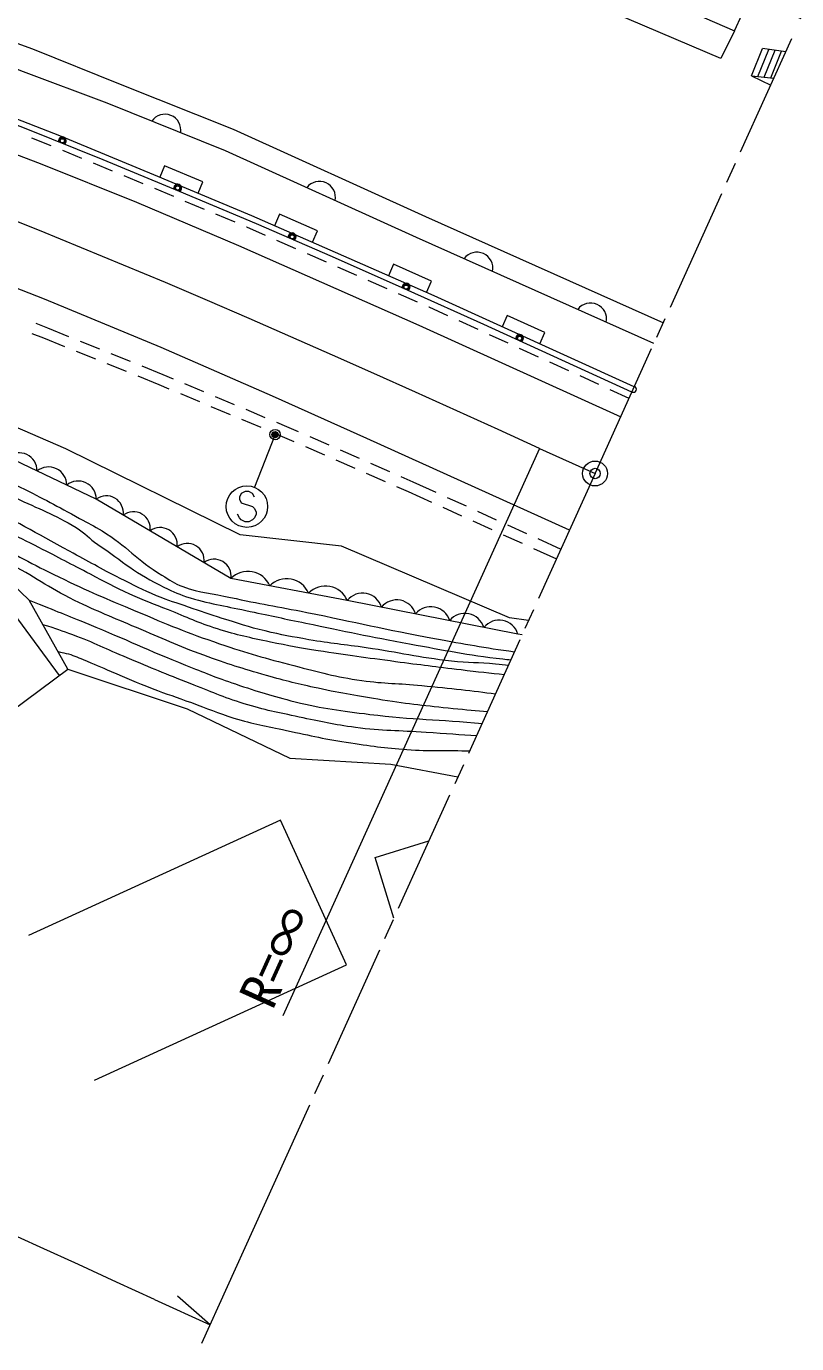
# Model space of a CAD drawing. Units: millimetres at full size, sheet at 1:1000; details may follow other scales. Extents: x 40000 to 680000, y 20000 to 380000.
# Drawn here: x 333084 to 370210, y 237058 to 300500 of the extents above; entities that cross this region are included whole.
import ezdxf
from ezdxf.enums import TextEntityAlignment as Align

# ---------------------------------------------------------------- set-up
doc = ezdxf.new("R2010")
doc.units = ezdxf.units.MM
doc.header["$LTSCALE"] = 1000
doc.header["$PDMODE"] = 32
doc.header["$PDSIZE"] = 500
doc.linetypes.add('CHAIN', pattern=[18.5, 12, -1.5, 3.5, -1.5])
for name, color, linetype, lineweight in [('M-BGD', 7, 'Continuous', 13), ('M-BMK', 2, 'Continuous', 13), ('M-BMK-SRVR', 3, 'Continuous', 13), ('M-STR-HTXT', 7, 'Continuous', 13), ('M-STR-STRC', 7, 'Continuous', 13)]:
    doc.layers.add(name, color=color, linetype=linetype, lineweight=lineweight)
doc.styles.add('ＭＳ ゴシック', font='')
doc.styles.get('ＭＳ ゴシック').set_extended_font_data('MS Gothic')

msp = doc.modelspace()

# ---------------------------------------------------------------- linework, layer by layer
at = {"layer": 'M-BGD'}
for p, q in [((368026, 298112), (368556, 299434)), ((368336, 298081), (368862, 299392)), ((369692, 299279), (368556, 299434)), ((368647, 298050), (369169, 299350)), ((368958, 298019), (369475, 299309)), ((368026, 298112), (369115, 298003)), ((368026, 298112), (368959, 297660)), ((334278, 294750), (333346, 295110)), ((335759, 294142), (334835, 294525)), ((337237, 293530), (336313, 293912)), ((339748, 293787), (339516, 293234)), ((341593, 293015), (339748, 293787)), ((338715, 292917), (337791, 293300)), ((340191, 292301), (339269, 292687)), ((341362, 292462), (341593, 293015)), ((341668, 291684), (340745, 292069)), ((343144, 291066), (342221, 291452)), ((345285, 291450), (345044, 290900)), ((347117, 290648), (345285, 291450)), ((343714, 290828), (343697, 290835)), ((344613, 290434), (343714, 290828)), ((346876, 290098), (347117, 290648)), ((346079, 289792), (345163, 290193)), ((347545, 289150), (346629, 289551)), ((349009, 288506), (348094, 288909)), ((350780, 289039), (350538, 288489)), ((352611, 288233), (350780, 289039)), ((350474, 287862), (349559, 288265)), ((352369, 287684), (352611, 288233)), ((351938, 287218), (351023, 287621)), ((352495, 286973), (352488, 286976)), ((353398, 286562), (352495, 286973)), ((333540, 286199), (334105, 285981)), ((354854, 285899), (353944, 286313)), ((356260, 286577), (356012, 286031)), ((358080, 285749), (356260, 286577)), ((333354, 285714), (333914, 285498)), ((333914, 285498), (334928, 285088)), ((334105, 285981), (335122, 285570)), ((356310, 285236), (355400, 285650)), ((357832, 285203), (358080, 285749)), ((335484, 284863), (336411, 284489)), ((335679, 285346), (336606, 284971)), ((357766, 284573), (356856, 284988)), ((336967, 284264), (337895, 283889)), ((337162, 284746), (338089, 284372)), ((359223, 283910), (358312, 284325)), ((338451, 283665), (339465, 283255)), ((338646, 284147), (339663, 283736)), ((339663, 283736), (340155, 283529)), ((360679, 283247), (359769, 283662)), ((339465, 283255), (339953, 283050)), ((340708, 283297), (341630, 282909)), ((362135, 282584), (361225, 282999)), ((340506, 282817), (341428, 282430)), ((342183, 282677), (343105, 282289)), ((341981, 282197), (342903, 281810)), ((343658, 282056), (344579, 281669)), ((343456, 281577), (344378, 281190)), ((345133, 281436), (345624, 281230)), ((345624, 281230), (346190, 280982)), ((344931, 280957), (345419, 280752)), ((345419, 280752), (345982, 280506)), ((346740, 280742), (347656, 280341)), ((346531, 280265), (347447, 279864)), ((348205, 280100), (349122, 279699)), ((347997, 279624), (348913, 279223)), ((349671, 279459), (350587, 279058)), ((349463, 278982), (350379, 278582)), ((351137, 278817), (351703, 278570)), ((351703, 278570), (352817, 278064)), ((350929, 278341), (351491, 278095)), ((351491, 278095), (352604, 277590)), ((353151, 277342), (354061, 276928)), ((353364, 277816), (354274, 277403)), ((354608, 276680), (355518, 276267)), ((354821, 277155), (355731, 276741)), ((356065, 276019), (356975, 275606)), ((356278, 276493), (357188, 276080)), ((357521, 275358), (358635, 274852)), ((357735, 275832), (358849, 275326)), ((334689, 269241), (330797, 274491)), ((324312, 261550), (335090, 269539)), ((345328, 262270), (333186, 256722))]:
    msp.add_line(p, q, dxfattribs=at)
for points in [[(272446, 326226), (276220, 325359), (281492, 325019), (286655, 324537), (293361, 323784), (300372, 322786), (310218, 321102), (317941, 319488), (323512, 317635), (334213, 314155), (344356, 310170), (357949, 304313), (367218, 300281)], [(367218, 300281), (366560, 298959), (354062, 304286), (348670, 306731), (339366, 310663), (334289, 312623), (328340, 314616), (317737, 318088), (305978, 320435), (297701, 321831), (285792, 323283), (275873, 324071), (271534, 325383)], [(262686, 312518), (263295, 311712), (264024, 311037), (264939, 310547), (264991, 311336), (269676, 311663), (274492, 311873), (277319, 311854), (285863, 311245), (292572, 310528), (297191, 309877), (302540, 308951), (305554, 308379), (309809, 307221), (314585, 305859), (321179, 303755), (326714, 301847), (333389, 299414), (337600, 297722), (343060, 295551), (352327, 291346), (363784, 286226)], [(363333, 285231), (351881, 290337), (342680, 294505), (336976, 296805), (332943, 298306), (326405, 300862), (320856, 302789), (314287, 304840), (309568, 306253), (305358, 307410), (302300, 307987), (296974, 308892), (292306, 309600), (285660, 310268), (277275, 310855), (274430, 310966), (269632, 310679), (264939, 310547)], [(362382, 283131), (352740, 287521), (347978, 289615), (343950, 291380), (339226, 293355), (334693, 295233), (329313, 297309), (323993, 299224), (319535, 300673), (314759, 302143), (310255, 303366), (306150, 304361), (304065, 304845)], [(367218, 300281), (367950, 301904), (370417, 300881)], [(356978, 271191), (356777, 271231), (348554, 272856), (342947, 273911), (336455, 277725), (322206, 284527), (315657, 288615), (305211, 292660)], [(357289, 271880), (356365, 272010), (348273, 275471), (343397, 276008), (334981, 280145), (329123, 282687), (322850, 285239), (315980, 290282), (311806, 291410)], [(335090, 269539), (333217, 272863), (331126, 274862), (324431, 267306), (319636, 263889)], [(335090, 269539), (340837, 267633), (345790, 265249), (350649, 264966), (353882, 264353)], [(336372, 249747), (348515, 255295), (345328, 262270)], [(350802, 257549), (349900, 260476), (352488, 261274)]]:
    msp.add_lwpolyline(points, dxfattribs=at)
for centre, radius, start, end in [((339765, 295498), 769, 350.71314, 145.35238), ((347211, 292267), 769, 348.31232, 142.95155), ((354798, 288852), 769, 348.65293, 143.29216), ((360278, 286409), 769, 348.65293, 143.29216), ((332732, 279089), 873, 359.78599, 129.17785), ((334157, 278409), 873, 359.78599, 129.17785), ((335582, 277729), 873, 359.78599, 129.17785), ((336943, 277071), 817, 352.39909, 126.73584), ((338242, 276308), 817, 352.39909, 126.73584), ((339541, 275545), 817, 352.39909, 126.73584), ((340839, 274782), 817, 352.39909, 126.73584), ((342138, 274019), 817, 352.39909, 126.73584), ((343761, 273093), 1154, 23.86614, 134.81914), ((345630, 272741), 1154, 23.86614, 134.81914), ((347499, 272389), 1154, 23.86614, 134.81914), ((349288, 272250), 952, 17.1843, 140.45423), ((350933, 271925), 952, 17.1843, 140.45423), ((352577, 271600), 952, 17.1843, 140.45423), ((354222, 271275), 952, 17.1843, 140.45423), ((355867, 270950), 952, 17.1843, 140.45423)]:
    msp.add_arc(centre, radius, start, end, dxfattribs=at)
for points, knots in [([(303757, 291442), (304843, 290821), (305115, 290666), (305985, 290168), (307410, 289352), (308203, 288884), (309634, 288077), (310267, 287720), (310589, 287452), (311258, 287170), (312167, 286786), (312693, 286609), (313632, 286309), (314141, 286147), (314432, 286079), (314943, 285926), (315853, 285653), (316374, 285533), (317261, 285194), (317642, 285049), (317815, 284882), (318182, 284706), (319056, 284287), (319577, 284122), (320458, 283717), (322177, 282926), (323121, 282443), (324823, 281618), (326077, 281012), (326775, 280664), (328024, 280049), (329796, 279176), (330784, 278678), (332554, 277803), (333700, 277236), (334400, 277025), (335490, 276358), (335927, 276091), (336100, 275839), (336522, 275551), (337749, 274716), (338375, 274128), (339717, 273493), (340198, 273265), (340467, 273126), (340978, 272977), (342093, 272652), (342743, 272569), (343877, 272325), (344921, 272100), (345506, 271974), (346551, 271760), (348502, 271360), (349591, 271117), (351550, 270762), (353300, 270445), (354278, 270242), (356045, 270033), (356183, 270016), (356311, 270002), (356434, 269990)], [0, 0, 0, 0, 1, 1, 1, 2, 2, 2, 3, 3, 3, 4, 4, 4, 5, 5, 5, 6, 6, 6, 7, 7, 7, 8, 8, 8, 9, 9, 9, 10, 10, 10, 11, 11, 11, 12, 12, 12, 13, 13, 13, 14, 14, 14, 15, 15, 15, 16, 16, 16, 17, 17, 17, 18, 18, 18, 19, 19, 19, 20, 20, 20, 20]), ([(304864, 291745), (306455, 290736), (306861, 290482), (308131, 289656), (308998, 289092), (309424, 288673), (310345, 288202), (310782, 287979), (311049, 287902), (311508, 287728), (312813, 287235), (313551, 286979), (314866, 286515), (315881, 286157), (316475, 286023), (317470, 285612), (318257, 285288), (318650, 285003), (319414, 284627), (321600, 283553), (322835, 282973), (325030, 281918), (326268, 281323), (326955, 280974), (328201, 280397), (329988, 279568), (331025, 279181), (332791, 278308), (333924, 277749), (334542, 277402), (335654, 276801), (336080, 276571), (336322, 276447), (336737, 276196), (337933, 275473), (338417, 274788), (339616, 274070), (340001, 273839), (340203, 273672), (340624, 273520), (341493, 273206), (342028, 273189), (342931, 272993), (344356, 272684), (345165, 272561), (346595, 272276), (349006, 271795), (350344, 271464), (352762, 271021), (354265, 270746), (355117, 270583), (356611, 270380)], [0, 0, 0, 0, 1, 1, 1, 2, 2, 2, 3, 3, 3, 4, 4, 4, 5, 5, 5, 6, 6, 6, 7, 7, 7, 8, 8, 8, 9, 9, 9, 10, 10, 10, 11, 11, 11, 12, 12, 12, 13, 13, 13, 14, 14, 14, 15, 15, 15, 16, 16, 16, 17, 17, 17, 17]), ([(356311, 269719), (356126, 269741), (355928, 269763), (355699, 269785), (354871, 269864), (354401, 269841), (353575, 269930), (351960, 270106), (351073, 270334), (349466, 270571), (348389, 270730), (347778, 270774), (346705, 270960), (345877, 271103), (345412, 271186), (344594, 271381), (343772, 271576), (343323, 271734), (342516, 271988), (341881, 272187), (341530, 272314), (340902, 272532), (340300, 272741), (339953, 272833), (339365, 273079), (338663, 273373), (338281, 273565), (337603, 273911), (336640, 274404), (336114, 274707), (335163, 275223), (333483, 276136), (332556, 276672), (330872, 277576), (329619, 278247), (328922, 278632), (327655, 279276), (326073, 280082), (325186, 280533), (323573, 281276), (321395, 282279), (320146, 282776), (317949, 283736), (316888, 284199), (316302, 284480), (315232, 284922), (314546, 285205), (314146, 285325), (313460, 285607), (312361, 286057), (311751, 286324), (310678, 286833), (309545, 287369), (308917, 287684), (307810, 288272), (306864, 288774), (306369, 289120), (305414, 289603), (304738, 289944), (304335, 290083), (303644, 290390), (303089, 290637), (302916, 290714), (302224, 291022)], [0, 0, 0, 0, 1, 1, 1, 2, 2, 2, 3, 3, 3, 4, 4, 4, 5, 5, 5, 6, 6, 6, 7, 7, 7, 8, 8, 8, 9, 9, 9, 10, 10, 10, 11, 11, 11, 12, 12, 12, 13, 13, 13, 14, 14, 14, 15, 15, 15, 16, 16, 16, 17, 17, 17, 18, 18, 18, 19, 19, 19, 20, 20, 20, 21, 21, 21, 21]), ([(301334, 289161), (302405, 288691), (302686, 288572), (303557, 288208), (304932, 287633), (305731, 287381), (307103, 286800), (308882, 286048), (309864, 285592), (311624, 284797), (313438, 283978), (314436, 283476), (316254, 282663), (317465, 282121), (318152, 281837), (319369, 281307), (320793, 280686), (321588, 280333), (323014, 279717), (324837, 278930), (325901, 278582), (327689, 277717), (329138, 277016), (329883, 276495), (331302, 275735), (332606, 275036), (333326, 274624), (334658, 273981), (336086, 273292), (336904, 272944), (338368, 272335), (339925, 271687), (340795, 271311), (342392, 270766), (343773, 270294), (344565, 270080), (345978, 269713), (347245, 269385), (347954, 269178), (349249, 268996), (350374, 268838), (351017, 268866), (352148, 268756), (353554, 268620), (354589, 268497), (355695, 268357)], [0, 0, 0, 0, 1, 1, 1, 2, 2, 2, 3, 3, 3, 4, 4, 4, 5, 5, 5, 6, 6, 6, 7, 7, 7, 8, 8, 8, 9, 9, 9, 10, 10, 10, 11, 11, 11, 12, 12, 12, 13, 13, 13, 14, 14, 14, 15, 15, 15, 15]), ([(355304, 267494), (354800, 267529), (354265, 267572), (353652, 267636), (352321, 267776), (351574, 267846), (350253, 268055), (349033, 268248), (348349, 268363), (347141, 268621), (346161, 268831), (345616, 268966), (344652, 269240), (343464, 269577), (342802, 269784), (341642, 270210), (340353, 270683), (339653, 271008), (338388, 271543), (337216, 272040), (336552, 272300), (335406, 272855), (334109, 273483), (333475, 274010), (332192, 274666), (331773, 274880), (331542, 275008), (331107, 275188), (329947, 275667), (329272, 275872), (328098, 276317), (327030, 276722), (326439, 276967), (325369, 277367), (324304, 277765), (323962, 277887), (322634, 278361)], [0, 0, 0, 0, 1, 1, 1, 2, 2, 2, 3, 3, 3, 4, 4, 4, 5, 5, 5, 6, 6, 6, 7, 7, 7, 8, 8, 8, 9, 9, 9, 10, 10, 10, 11, 11, 11, 12, 12, 12, 12]), ([(333217, 272863), (334619, 272310), (334978, 272164), (336103, 271705), (337926, 270960), (338916, 270466), (340747, 269741), (341684, 269370), (342204, 269147), (343161, 268829), (344275, 268458), (344901, 268249), (346042, 267972), (347424, 267637), (348221, 267547), (349632, 267366), (351745, 267094), (352948, 267136), (355068, 266922)], [0, 0, 0, 0, 1, 1, 1, 2, 2, 2, 3, 3, 3, 4, 4, 4, 5, 5, 5, 6, 6, 6, 6]), ([(354778, 266331), (354045, 266380), (353285, 266426), (352352, 266494), (351023, 266591), (350269, 266551), (348949, 266730), (347880, 266875), (347288, 267007), (346233, 267235), (345191, 267460), (344598, 267562), (343580, 267878), (342545, 268199), (341991, 268456), (340982, 268848), (339790, 269312), (339129, 269590), (337948, 270081), (336922, 270508), (336373, 270811), (335328, 271191), (334768, 271394), (334577, 271464), (333883, 271681)], [0, 0, 0, 0, 1, 1, 1, 2, 2, 2, 3, 3, 3, 4, 4, 4, 5, 5, 5, 6, 6, 6, 7, 7, 7, 8, 8, 8, 8])]:
    msp.add_open_spline(points, degree=3, knots=knots, dxfattribs=at)
at = {"layer": 'M-BGD', "color": 1}
for points, knots in [([(356108, 269271), (355454, 269345), (354857, 269401), (354034, 269502), (352801, 269653), (352110, 269737), (350878, 269900), (349418, 270094), (348599, 270195), (347145, 270428), (346243, 270572), (345739, 270659), (344845, 270847), (343840, 271059), (343272, 271170), (342294, 271482), (341350, 271782), (340848, 272028), (339928, 272395), (339199, 272685), (338783, 272833), (338069, 273159), (337317, 273502), (336915, 273733), (336179, 274109), (335204, 274607), (334666, 274901), (333692, 275398), (332528, 275992), (331856, 276285), (330703, 276897), (329591, 277487), (329009, 277893), (327901, 278491), (326525, 279234), (325767, 279679), (324345, 280330), (323339, 280792), (322752, 280999), (321722, 281406), (320648, 281830), (320022, 282006), (318960, 282458), (317605, 283035), (316889, 283452), (315557, 284079), (314436, 284607), (313806, 284896), (312681, 285416), (311791, 285827), (311300, 286076), (310399, 286463), (309564, 286822), (309076, 286974), (308239, 287329), (307247, 287750), (306711, 288032), (305723, 288464), (304821, 288859), (304325, 289104), (303401, 289446), (302713, 289701), (302475, 289781), (301620, 290048)], [0, 0, 0, 0, 1, 1, 1, 2, 2, 2, 3, 3, 3, 4, 4, 4, 5, 5, 5, 6, 6, 6, 7, 7, 7, 8, 8, 8, 9, 9, 9, 10, 10, 10, 11, 11, 11, 12, 12, 12, 13, 13, 13, 14, 14, 14, 15, 15, 15, 16, 16, 16, 17, 17, 17, 18, 18, 18, 19, 19, 19, 20, 20, 20, 21, 21, 21, 21]), ([(334613, 270385), (334793, 270356), (334848, 270341), (334996, 270304), (335331, 270221), (335505, 270131), (335825, 270002), (336355, 269789), (336645, 269653), (337172, 269433), (337943, 269109), (338369, 268913), (339149, 268613), (339881, 268331), (340300, 268197), (341038, 267930), (341837, 267641), (342270, 267435), (343082, 267188), (344056, 266892), (344624, 266804), (345619, 266589), (346828, 266329), (347505, 266174), (348728, 265989), (349856, 265818), (350492, 265731), (351630, 265657), (352735, 265585), (353358, 265641), (354464, 265605)], [0, 0, 0, 0, 1, 1, 1, 2, 2, 2, 3, 3, 3, 4, 4, 4, 5, 5, 5, 6, 6, 6, 7, 7, 7, 8, 8, 8, 9, 9, 9, 10, 10, 10, 10])]:
    msp.add_open_spline(points, degree=3, knots=knots, dxfattribs=at)
at = {"layer": 'M-BMK'}
for p, q in [((367507, 294452), (369981, 299918)), ((366847, 292994), (367260, 293905)), ((364125, 286981), (366600, 292447)), ((363466, 285524), (363878, 286435)), ((360496, 278965), (363218, 284977)), ((357822, 280175), (360496, 278965)), ((360496, 278965), (357775, 272952)), ((357527, 272405), (357115, 271494)), ((356867, 270948), (354393, 265482)), ((354146, 264935), (353733, 264024)), ((353486, 263477), (351011, 258011)), ((350764, 257465), (350352, 256554)), ((350104, 256007), (347630, 250541)), ((347382, 249995), (346970, 249084)), ((346723, 248537), (344001, 242524))]:
    msp.add_line(p, q, dxfattribs=at)
at = {"layer": 'M-BMK', "linetype": 'CHAIN'}
msp.add_lwpolyline([(357822, 280175), (355826, 281079), (353829, 281981), (351832, 282880), (349833, 283776), (347832, 284667), (345828, 285552), (343820, 286429), (341809, 287298), (339794, 288157), (337774, 289005), (335749, 289841), (333719, 290663), (331682, 291470)], dxfattribs=at)
at = {"layer": 'M-BMK-SRVR'}
msp.add_circle((360496, 278965), 600, dxfattribs=at)
msp.add_point((360496, 278965), dxfattribs=at)
at = {"layer": 'M-STR-HTXT'}
for p, q in [((345072, 280837), (344080, 278306)), ((357822, 280175), (345450, 252845)), ((344001, 242524), (341526, 237058)), ((339264, 239180), (341939, 237969)), ((341939, 237969), (340364, 239341))]:
    msp.add_line(p, q, dxfattribs=at)
msp.add_lwpolyline([(339264, 239180), (337428, 240022), (335592, 240863), (333754, 241701), (331915, 242535), (330073, 243364), (328228, 244187), (326380, 245001), (324527, 245806), (322670, 246600), (320808, 247383), (318940, 248151), (317067, 248906), (315187, 249643), (313300, 250364), (311405, 251065), (309504, 251746), (307595, 252405), (305677, 253040), (303752, 253651), (301819, 254235), (299877, 254791), (297927, 255318), (297871, 255333)], dxfattribs=at)
for radius in [150, 120, 90, 60, 30, 20]:
    msp.add_circle((345072, 280837), radius, dxfattribs=at)
msp.add_point((345072, 280837), dxfattribs=at)
at = {"layer": 'M-STR-STRC'}
for p, q in [((343441, 278008), (343350, 277826)), ((343623, 278099), (343441, 278008)), ((343805, 278099), (343623, 278099)), ((343987, 278008), (343805, 278099)), ((344077, 277826), (343987, 278008)), ((343350, 277826), (343350, 277735)), ((343350, 277735), (343441, 277554)), ((343441, 277554), (343987, 277372)), ((343987, 277372), (344077, 277281)), ((344077, 277281), (344168, 277099)), ((343350, 276826), (343259, 277008)), ((343441, 276735), (343350, 276826)), ((343623, 276644), (343441, 276735)), ((343805, 276644), (343623, 276644)), ((343987, 276735), (343805, 276644)), ((344077, 276826), (343987, 276735)), ((344168, 277008), (344077, 276826)), ((344168, 277099), (344168, 277008))]:
    msp.add_line(p, q, dxfattribs=at)
for points in [[(303076, 303435), (306063, 302801), (310413, 301756), (314546, 300608), (319758, 298997), (323354, 297757), (328492, 295893), (333743, 293887), (338399, 292039), (343313, 289953), (351998, 286102), (361732, 281693)], [(362273, 282889), (355137, 286134), (351488, 287775), (347836, 289397), (344171, 290988), (340472, 292554), (336781, 294077), (333070, 295572), (329341, 297003), (325581, 298377), (321795, 299664), (317980, 300870)], [(359261, 276236), (349488, 280657), (344946, 282685), (339577, 285029), (333956, 287363), (328556, 289471), (322960, 291548), (319433, 292799)]]:
    msp.add_lwpolyline(points, dxfattribs=at)
for centre, radius in [((334821, 294988), 112), ((334821, 294988), 100), ((340375, 292716), 112), ((340375, 292716), 100), ((345896, 290362), 112), ((345896, 290362), 100), ((351388, 287943), 112), ((351388, 287943), 100), ((356858, 285475), 100), ((343714, 277372), 1000)]:
    msp.add_circle(centre, radius, dxfattribs=at)
for centre, radius, start, end in [((334821, 294988), 188, 301.1851, 194.9249), ((334821, 294988), 150, 289.46462, 206.64538), ((340375, 292716), 188, 300.71115, 194.45094), ((340375, 292716), 150, 288.99067, 206.17142), ((345896, 290362), 188, 299.66762, 193.40742), ((345896, 290362), 150, 287.94714, 205.1279), ((351388, 287943), 188, 299.18711, 192.92691), ((351388, 287943), 150, 287.46663, 204.64739), ((356858, 285475), 188, 298.67061, 192.4104), ((356858, 285475), 150, 286.95012, 204.13088), ((356858, 285475), 112, 245.54053, 245.54048), ((362335, 283025), 150, 245.5405, 65.5405)]:
    msp.add_arc(centre, radius, start, end, dxfattribs=at)

# ---------------------------------------------------------------- texts
at = {"layer": 'M-STR-HTXT', "style": 'ＭＳ ゴシック'}
msp.add_text('R=∞', height=1833, rotation=65.645, dxfattribs=at).set_placement((345450, 252845), align=Align.BOTTOM_LEFT)

doc.saveas('drawing.dxf')
